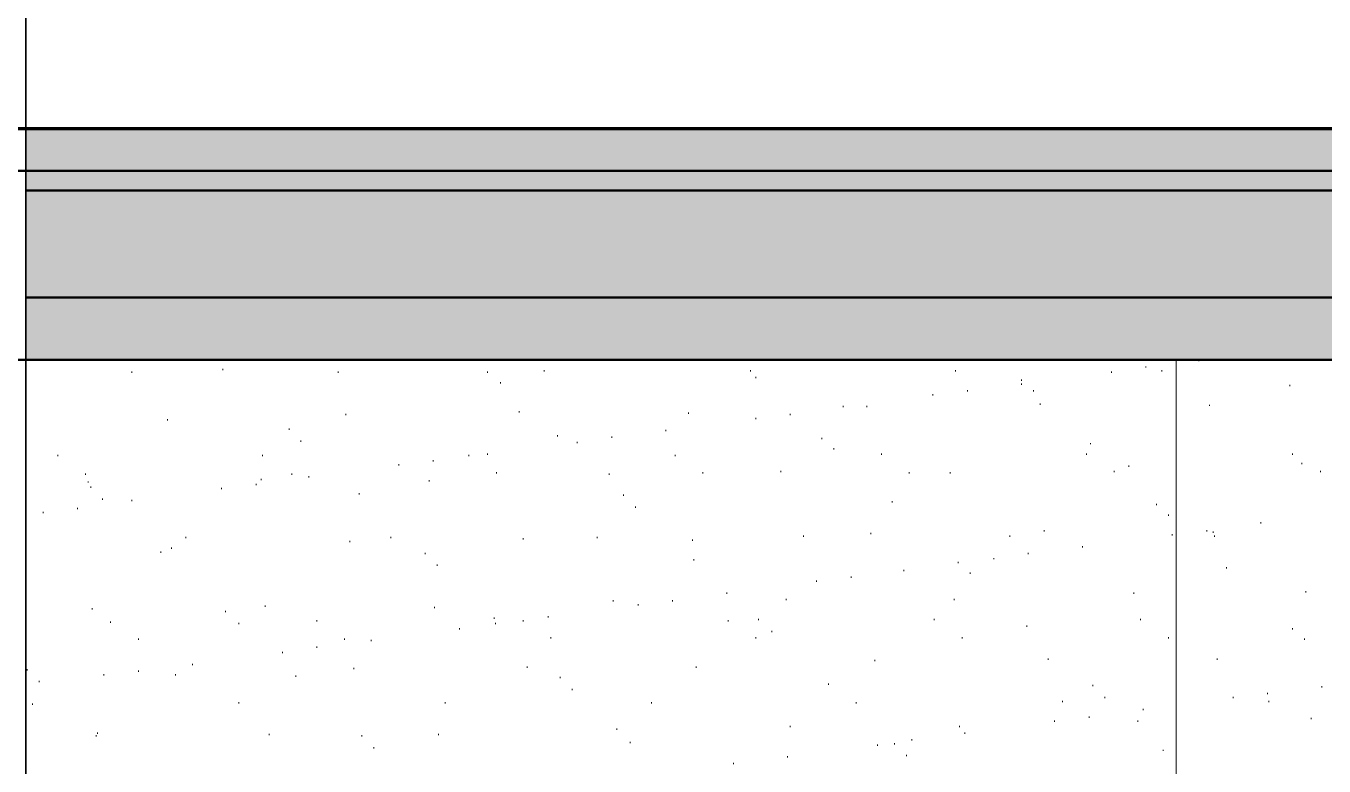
# Model space of a CAD drawing. Header units: inches. Extents: x 5 to 516, y -193 to 129.
# Drawn here: x 31.199 to 34.471, y -47.994 to -46.128 of the extents above; entities that cross this region are included whole.
import ezdxf

# ---------------------------------------------------------------- set-up
doc = ezdxf.new("R2010")
doc.units = ezdxf.units.IN
doc.header["$MEASUREMENT"] = 0
for name, color, linetype in [('Highlight', 210, 'Continuous'), ('PDF4_Geometry', 7, 'Continuous'), ('PDF4_Solid Fills', 7, 'Continuous')]:
    doc.layers.add(name, color=color, linetype=linetype)

msp = doc.modelspace()

# ---------------------------------------------------------------- hatches: boundary and pattern name
at = {"layer": 'PDF4_Solid Fills', "true_color": 0xb3b3b3, "transparency": 33554559}
for points in [[(48.845416, -46.4929831), (71.5387543, -46.4929831), (71.5387543, -46.5429787), (72.5987544, -46.5429787), (72.5987553, -46.4929831), (72.5987544, -46.4929787), (72.5987553, -46.3863164), (31.1987514, -46.3863164), (31.1987514, -46.5429787), (48.845416, -46.5429787)], [(31.1987514, -46.5429801), (31.1987514, -46.8129801), (31.1987514, -46.969646), (38.5354151, -46.969646), (48.845416, -46.969646), (48.845416, -46.8129801), (48.845416, -46.5429801)]]:
    msp.add_hatch(color=253, dxfattribs=at).paths.add_polyline_path(points)

# ---------------------------------------------------------------- linework, layer by layer
at = {"layer": 'Highlight'}
msp.add_line((23.3720821, -46.4929787), (77.1258262, -46.4929787), dxfattribs=at)
at = {"layer": 'PDF4_Geometry', "lineweight": 35}
for points in [[(31.1987514, -67.0196527), (31.1987514, -44.7463169), (31.2987514, -44.7396504), (31.3987514, -44.7229845)], [(31.3487487, -46.4929787), (31.0987486, -46.4929787)], [(31.7220804, -46.4929787), (31.4720804, -46.4929787)], [(32.0987487, -46.4929787), (31.8487487, -46.4929787)], [(32.4720805, -46.4929787), (32.2220804, -46.4929787)], [(32.8487488, -46.4929787), (32.5987488, -46.4929787)], [(33.2220805, -46.4929787), (32.9720805, -46.4929787)], [(33.5987488, -46.4929787), (33.3487488, -46.4929787)], [(33.9720806, -46.4929787), (33.7220806, -46.4929787)], [(34.3487489, -46.4929787), (34.0987489, -46.4929787)]]:
    msp.add_lwpolyline(points, dxfattribs=at)
at = {"layer": 'PDF4_Geometry', "lineweight": 70}
msp.add_lwpolyline([(26.5987483, -46.9696498), (26.5987483, -46.3863164), (72.598752, -46.3863164), (72.598752, -46.9696498)], dxfattribs=at)
at = {"layer": 'PDF4_Geometry', "lineweight": 50}
for points in [[(31.1987514, -46.4929787), (28.8054177, -46.4929787)], [(38.5354151, -46.4929787), (31.198748, -46.4929787)], [(31.1987514, -46.4929787), (71.5387543, -46.4929787)], [(31.1987514, -46.4929787), (72.5987553, -46.4929787), (71.5387543, -46.4929787)], [(31.1987514, -46.4929787), (38.5354185, -46.4929787)], [(31.1987514, -46.4929787), (38.5354185, -46.4929787)], [(31.1987514, -46.4929787), (71.5387543, -46.4929787), (38.5354185, -46.4929787)], [(31.1987514, -46.4929787), (38.5354185, -46.4929787)], [(31.1987514, -46.4929787), (38.5354185, -46.4929787)], [(31.1987514, -46.4929787), (38.5354185, -46.4929787)], [(31.1987514, -46.4929787), (38.5354185, -46.4929787)], [(31.1987514, -46.5429801), (38.5354185, -46.5429801)], [(31.1987514, -46.5429801), (38.5354185, -46.5429801)], [(31.1987514, -46.8129793), (38.5354185, -46.8129793)], [(31.1987514, -46.8129793), (38.5354185, -46.8129793)]]:
    msp.add_lwpolyline(points, close=True, dxfattribs=at)
msp.add_lwpolyline([(26.5987483, -46.9696498), (72.598752, -46.9696498)], dxfattribs=at)
at = {"layer": 'PDF4_Geometry', "lineweight": 15}
for points in [[(31.6954148, -46.9963153), (31.6954148, -46.9929788)], [(34.0220887, -46.9896489), (34.0220887, -46.9863124)], [(34.0987489, -54.9496512), (34.0987489, -46.9696506)], [(34.1554166, -46.9729796), (34.1554166, -46.9696498)], [(31.4654207, -47.0029818), (31.4654207, -46.9996452)], [(31.9854132, -47.0029818), (31.9854132, -46.9996452)], [(32.3620815, -47.0029818), (32.3620815, -46.9996452)], [(32.5054192, -46.9996452), (32.5054192, -46.9963153)], [(33.0254117, -46.9996452), (33.0254117, -46.9963153)], [(33.0387445, -47.0163146), (33.0387445, -47.0129779)], [(33.5420811, -46.9996452), (33.5420811, -46.9963153)], [(33.7087478, -47.0229809), (33.7087478, -47.0196443)], [(33.9354188, -47.0029818), (33.9354188, -46.9996452)], [(34.0620871, -46.9996452), (34.0620871, -46.9963153)], [(32.3954203, -47.0296473), (32.3954203, -47.0263107)], [(33.4854134, -47.0596495), (33.4854134, -47.0563129)], [(33.5720832, -47.0496465), (33.5720832, -47.0463167)], [(33.7087478, -47.0329839), (33.7087478, -47.0296473)], [(33.7387499, -47.0496465), (33.7387499, -47.0463167)], [(34.3854107, -47.0363137), (34.3854107, -47.0329839)], [(33.2587559, -47.0896449), (33.2587559, -47.0863151)], [(33.3187467, -47.0896449), (33.3187467, -47.0863151)], [(33.7554193, -47.0829785), (33.7554193, -47.0796487)], [(34.1820822, -47.0863151), (34.1820822, -47.0829785)], [(31.5554137, -47.1229837), (31.5554137, -47.1196471)], [(32.0054192, -47.1096441), (32.0054192, -47.1063143)], [(32.4420783, -47.1029777), (32.4420783, -47.0996479)], [(32.8687547, -47.1063143), (32.8687547, -47.1029777)], [(33.0387445, -47.1196471), (33.0387445, -47.1163173)], [(33.1254144, -47.1096441), (33.1254144, -47.1063143)], [(31.8620815, -47.1463127), (31.8620815, -47.1429828)], [(32.812087, -47.1496492), (32.812087, -47.1463127)], [(31.8920837, -47.1763148), (31.8920837, -47.1729782)], [(32.5387444, -47.162982), (32.5387444, -47.1596455)], [(32.5887526, -47.1796446), (32.5887526, -47.1763148)], [(32.6754225, -47.1663118), (32.6754225, -47.162982)], [(33.2054112, -47.1696485), (33.2054112, -47.1663118)], [(33.8820876, -47.1829812), (33.8820876, -47.1796446)], [(31.2787481, -47.2129834), (31.2787481, -47.2096468)], [(31.7954176, -47.2129834), (31.7954176, -47.2096468)], [(32.3154235, -47.2129834), (32.3154235, -47.2096468)], [(32.3620815, -47.2096468), (32.3620815, -47.206317)], [(32.835416, -47.2129834), (32.835416, -47.2096468)], [(33.2354133, -47.196314), (33.2354133, -47.1929774)], [(33.355422, -47.2096468), (33.355422, -47.206317)], [(33.8720779, -47.2096468), (33.8720779, -47.206317)], [(34.3920839, -47.2096468), (34.3920839, -47.206317)], [(32.1387471, -47.2363124), (32.1387471, -47.2329826)], [(32.225417, -47.2263162), (32.225417, -47.2229796)], [(32.3854105, -47.2563116), (32.3854105, -47.2529818)], [(32.9054165, -47.2563116), (32.9054165, -47.2529818)], [(33.1020854, -47.2529818), (33.1020854, -47.2496452)], [(33.4254226, -47.2563116), (33.4254226, -47.2529818)], [(33.5287483, -47.2563116), (33.5287483, -47.2529818)], [(33.9420784, -47.2529818), (33.9420784, -47.2496452)], [(33.9787538, -47.239649), (33.9787538, -47.2363124)], [(34.4154129, -47.2329826), (34.4154129, -47.229646)], [(34.4620844, -47.2529818), (34.4620844, -47.2496452)], [(31.3487487, -47.2596482), (31.3487487, -47.2563116)], [(31.3554218, -47.2796474), (31.3554218, -47.2763107)], [(31.7787482, -47.2863137), (31.7787482, -47.282984)], [(31.7920809, -47.272981), (31.7920809, -47.2696444)], [(31.8687547, -47.2596482), (31.8687547, -47.2563116)], [(31.9120896, -47.2663146), (31.9120896, -47.262978)], [(32.2154208, -47.2763107), (32.2154208, -47.272981)], [(32.6687493, -47.2596482), (32.6687493, -47.2563116)], [(31.3620815, -47.2929801), (31.3620815, -47.2896504)], [(31.3920836, -47.3229823), (31.3920836, -47.3196457)], [(31.6920782, -47.2963167), (31.6920782, -47.2929801)], [(32.0387444, -47.3096495), (32.0387444, -47.3063129)], [(32.7054111, -47.3129794), (32.7054111, -47.3096495)], [(31.2420863, -47.3563143), (31.2420863, -47.3529777)], [(31.3287562, -47.3463113), (31.3287562, -47.3429815)], [(31.4654207, -47.3263121), (31.4654207, -47.3229823)], [(32.7354133, -47.3429815), (32.7354133, -47.3396449)], [(33.3820876, -47.3296487), (33.3820876, -47.3263121)], [(34.0487543, -47.3363151), (34.0487543, -47.3329785)], [(34.0787565, -47.3629807), (34.0787565, -47.3596441)], [(34.3120871, -47.3829799), (34.3120871, -47.3796501)], [(31.6020853, -47.4196485), (31.6020853, -47.4163119)], [(32.1187547, -47.4196485), (32.1187547, -47.4163119)], [(32.6387471, -47.4196485), (32.6387471, -47.4163119)], [(33.1587532, -47.4163119), (33.1587532, -47.412982)], [(33.3287564, -47.4096455), (33.3287564, -47.4063156)], [(33.6787456, -47.4163119), (33.6787456, -47.412982)], [(33.7654155, -47.4029791), (33.7654155, -47.3996493)], [(34.0887527, -47.412982), (34.0887527, -47.4096455)], [(34.1754226, -47.4029791), (34.1754226, -47.3996493)], [(34.1920784, -47.4063156), (34.1920784, -47.4029791)], [(34.195415, -47.4163119), (34.195415, -47.412982)], [(31.5654235, -47.446314), (31.5654235, -47.4429774)], [(32.0154154, -47.4296446), (32.0154154, -47.4263149)], [(32.452088, -47.4229783), (32.452088, -47.4196485)], [(32.878751, -47.4263149), (32.878751, -47.4229783)], [(33.8620817, -47.4429774), (33.8620817, -47.4396476)], [(31.5387444, -47.456317), (31.5387444, -47.4529804)], [(32.2054111, -47.4596468), (32.2054111, -47.456317)], [(32.8820875, -47.4763162), (32.8820875, -47.4729796)], [(33.5487542, -47.4829826), (33.5487542, -47.479646)], [(33.6387472, -47.4729796), (33.6387472, -47.4696498)], [(33.7254172, -47.4596468), (33.7254172, -47.456317)], [(32.2354133, -47.489649), (32.2354133, -47.4863124)], [(33.2787483, -47.5196444), (33.2787483, -47.5163146)], [(33.4120897, -47.5029818), (33.4120897, -47.4996452)], [(33.5787564, -47.5096482), (33.5787564, -47.5063116)], [(34.2254172, -47.4963154), (34.2254172, -47.4929788)], [(33.1920783, -47.5296474), (33.1920783, -47.5263108)], [(32.6787455, -47.5796487), (32.6787455, -47.5763122)], [(32.8287564, -47.5796487), (32.8287564, -47.5763122)], [(32.9654209, -47.5596495), (32.9654209, -47.5563129)], [(33.1154182, -47.5763122), (33.1154182, -47.5729823)], [(33.5387445, -47.5763122), (33.5387445, -47.5729823)], [(33.9920866, -47.5596495), (33.9920866, -47.5563129)], [(34.4254227, -47.5563129), (34.4254227, -47.5529832)], [(31.3654181, -47.5996479), (31.3654181, -47.5963113)], [(31.702088, -47.6063143), (31.702088, -47.6029777)], [(31.8020772, -47.5929815), (31.8020772, -47.5896449)], [(32.2287536, -47.5963113), (32.2287536, -47.5929815)], [(32.7420865, -47.5896449), (32.7420865, -47.5863152)], [(31.4120896, -47.6329799), (31.4120896, -47.6296501)], [(31.7354132, -47.6363165), (31.7354132, -47.6329799)], [(31.9320821, -47.6296501), (31.9320821, -47.6263135)], [(32.292081, -47.6496493), (32.292081, -47.6463127)], [(32.3787509, -47.6229837), (32.3787509, -47.6196471)], [(32.3820875, -47.6363165), (32.3820875, -47.6329799)], [(32.452088, -47.6296501), (32.452088, -47.6263135)], [(32.5154154, -47.6196471), (32.5154154, -47.6163173)], [(32.9687439, -47.6296501), (32.9687439, -47.6263135)], [(33.0454177, -47.6263135), (33.0454177, -47.6229837)], [(33.4887499, -47.6263135), (33.4887499, -47.6229837)], [(33.7220805, -47.6429829), (33.7220805, -47.6396463)], [(34.008756, -47.6263135), (34.008756, -47.6229837)], [(34.3920839, -47.6496493), (34.3920839, -47.6463127)], [(31.4820901, -47.6763149), (31.4820901, -47.6729783)], [(32.0020826, -47.6763149), (32.0020826, -47.6729783)], [(32.0687466, -47.6796447), (32.0687466, -47.6763149)], [(32.5220886, -47.6729783), (32.5220886, -47.6696485)], [(33.0387445, -47.6729783), (33.0387445, -47.6696485)], [(33.0787564, -47.6563157), (33.0787564, -47.6529791)], [(33.5587505, -47.6729783), (33.5587505, -47.6696485)], [(34.0787565, -47.6729783), (34.0787565, -47.6696485)], [(34.422086, -47.6763149), (34.422086, -47.6729783)], [(31.8454121, -47.7096468), (31.8454121, -47.7063171)], [(31.9320821, -47.6963141), (31.9320821, -47.6929774)], [(31.6187546, -47.739649), (31.6187546, -47.7363124)], [(32.4620843, -47.7463154), (32.4620843, -47.7429788)], [(32.8887471, -47.7463154), (32.8887471, -47.7429788)], [(33.3387526, -47.7296461), (33.3387526, -47.7263162)], [(33.7754117, -47.7263162), (33.7754117, -47.7229796)], [(34.2020882, -47.7263162), (34.2020882, -47.7229796)], [(31.2020879, -47.7529818), (31.2020879, -47.7496452)], [(31.3954202, -47.7663146), (31.3954202, -47.762978)], [(31.4820901, -47.7563116), (31.4820901, -47.7529818)], [(31.5754197, -47.7663146), (31.5754197, -47.762978)], [(31.8787509, -47.7696444), (31.8787509, -47.7663146)], [(32.0254116, -47.7496452), (32.0254116, -47.7463154)], [(32.5454176, -47.772981), (32.5454176, -47.7696444)], [(31.2320901, -47.782984), (31.2320901, -47.7796474)], [(32.5754198, -47.8029832), (32.5754198, -47.7996466)], [(33.2220805, -47.7896504), (33.2220805, -47.7863138)], [(33.8887472, -47.7929802), (33.8887472, -47.7896504)], [(34.3287565, -47.8129794), (34.3287565, -47.8096496)], [(34.465421, -47.7963168), (34.465421, -47.7929802)], [(31.2154207, -47.839645), (31.2154207, -47.8363152)], [(31.7354132, -47.8363152), (31.7354132, -47.8329786)], [(32.2554192, -47.8363152), (32.2554192, -47.8329786)], [(32.7754116, -47.8363152), (32.7754116, -47.8329786)], [(33.2920811, -47.8363152), (33.2920811, -47.8329786)], [(33.8120871, -47.8329786), (33.8120871, -47.8296487)], [(33.9187494, -47.8229823), (33.9187494, -47.8196458)], [(34.2420866, -47.8229823), (34.2420866, -47.8196458)], [(34.3320795, -47.8329786), (34.3320795, -47.8296487)], [(33.8787511, -47.8729837), (33.8787511, -47.8696471)], [(34.0154156, -47.8529777), (34.0154156, -47.849648)], [(34.4387554, -47.8763135), (34.4387554, -47.8729837)], [(32.6887553, -47.9029791), (32.6887553, -47.8996493)], [(33.1254144, -47.8963127), (33.1254144, -47.8929829)], [(33.5520773, -47.8963127), (33.5520773, -47.8929829)], [(33.7920811, -47.8829799), (33.7920811, -47.8796501)], [(34.0020827, -47.8829799), (34.0020827, -47.8796501)], [(31.3754142, -47.9196485), (31.3754142, -47.9163119)], [(31.3787509, -47.9129821), (31.3787509, -47.9096455)], [(31.8120869, -47.9163119), (31.8120869, -47.9129821)], [(32.0454176, -47.9196485), (32.0454176, -47.9163119)], [(32.2387498, -47.9163119), (32.2387498, -47.9129821)], [(32.7220805, -47.9363111), (32.7220805, -47.9329813)], [(33.3454122, -47.9429775), (33.3454122, -47.9396477)], [(33.3887472, -47.9396477), (33.3887472, -47.9363111)], [(33.4320822, -47.9296447), (33.4320822, -47.9263149)], [(33.5654236, -47.9129821), (33.5654236, -47.9096455)], [(32.0754197, -47.9496507), (32.0754197, -47.9463141)], [(33.1187548, -47.9729796), (33.1187548, -47.9696499)], [(33.4187493, -47.9696499), (33.4187493, -47.9663132)], [(34.0654237, -47.9563171), (34.0654237, -47.9529805)], [(32.9820903, -47.989649), (32.9820903, -47.9863125)]]:
    msp.add_lwpolyline(points, dxfattribs=at)
at = {"layer": 'PDF4_Geometry', "lineweight": 35}
msp.add_open_spline([(34.7087489, -48.2329824), (34.1519156, -47.8835936), (33.7584711, -48.8447046), (33.648749, -49.2263157)], degree=3, dxfattribs=at)

doc.saveas('drawing.dxf')
